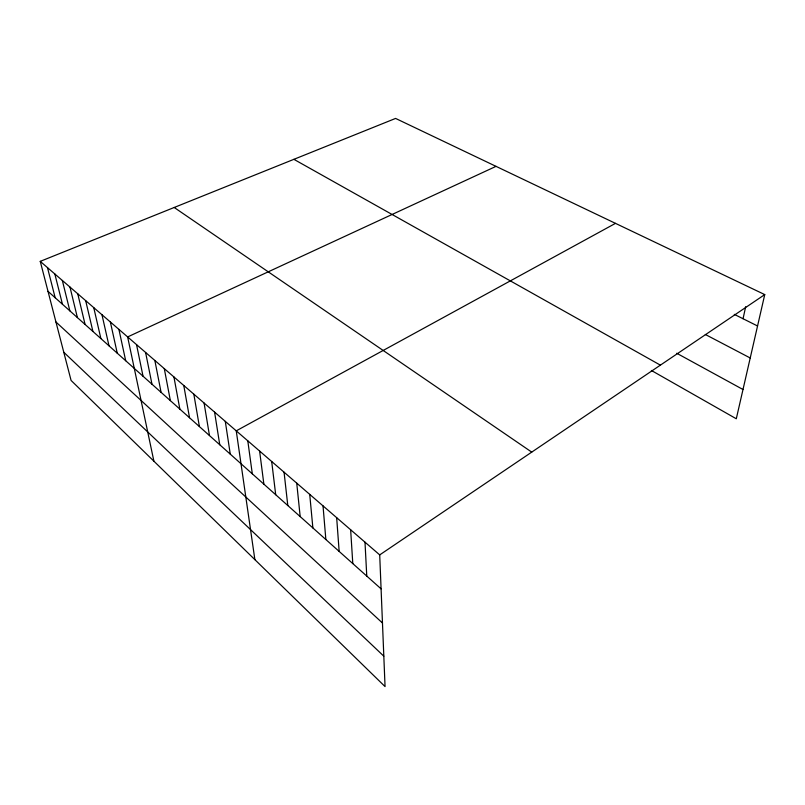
<?xml version="1.0" encoding="UTF-8"?>
<svg xmlns="http://www.w3.org/2000/svg" width="805" height="805" viewBox="0 0 805 805"><rect width="100%" height="100%" fill="white"/><g stroke="black" fill="none" stroke-linecap="round" stroke-linejoin="round"><path stroke-width="1.21" d="M743.055 318.73L745.672 306.715M40.25 261.363L379.708 554.897L385.052 686.574L71.082 380.443L40.25 261.363L395.587 118.426L764.75 294.59L736.293 418.771L651.356 370.451M379.708 554.897L764.75 294.59M615.483 223.357L236.247 430.846L254.873 559.646M496.031 166.353L127.633 336.923L153.896 461.185M734.291 314.353L757.555 325.985M705.311 334.467L750.22 357.984M676.723 353.254L743.005 389.509M293.895 159.33L660.392 365.148M174.202 207.479L531.743 452.118M48.008 291.34L381.087 588.858M55.948 321.99L382.476 623.01M63.786 352.258L383.824 656.186M47.485 267.622L55.163 297.729M54.841 273.982L62.448 304.23M62.337 280.472L69.854 310.851M69.975 287.073L77.401 317.593M77.753 293.795L85.078 324.455M85.672 300.647L92.907 331.439M93.752 307.631L100.877 338.553M101.973 314.745L108.997 345.808M110.366 321.99L117.258 353.194M118.909 329.386L125.691 360.721M136.528 344.61L143.038 376.227M145.594 352.459L151.974 384.196M154.852 360.459L161.081 392.337M164.29 368.63L170.368 400.628M173.93 376.961L179.847 409.101M183.771 385.474L189.517 417.735M193.824 394.168L199.388 426.559M204.088 403.043L209.471 435.555M214.583 412.11L219.755 444.752M225.289 421.377L230.27 454.141M247.789 440.828L252.307 473.823M259.602 451.031L263.869 484.157M271.688 461.486L275.702 494.723M284.064 472.193L287.798 505.53M296.733 483.151L300.185 516.599M309.724 494.381L312.873 527.919M323.026 505.882L325.854 539.521M336.661 517.675L339.157 551.405M350.648 529.771L352.791 563.581M364.997 542.168L366.768 576.068"/></g></svg>
